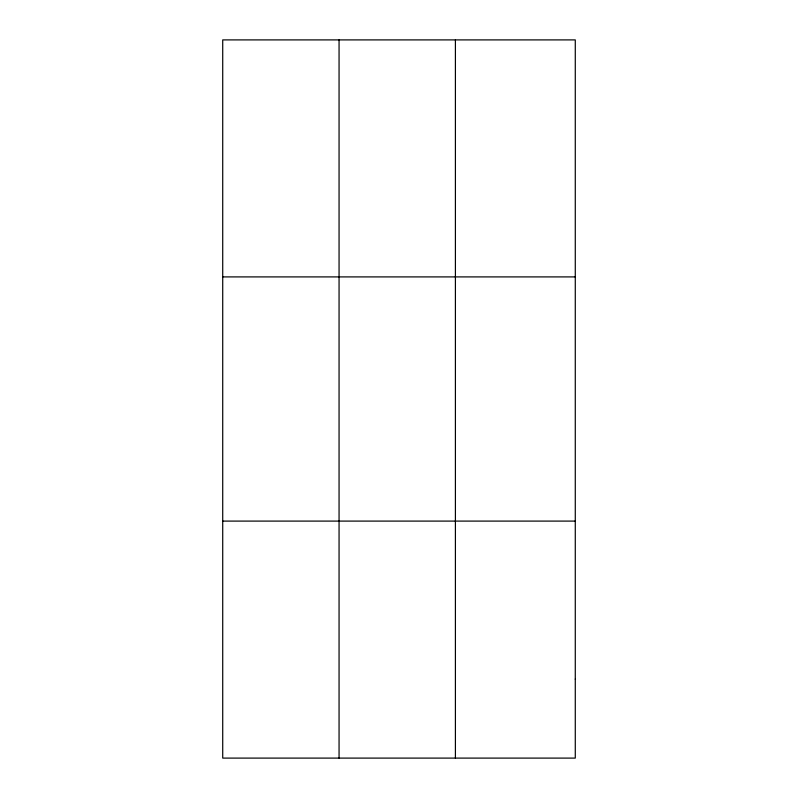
<?xml version="1.0" encoding="UTF-8"?>
<svg xmlns="http://www.w3.org/2000/svg" width="798" height="798" viewBox="0 0 798 798"><rect width="100%" height="100%" fill="white"/><g stroke="black" fill="none" stroke-linecap="round" stroke-linejoin="round"><path stroke-width="1.2" d="M339.06 758.1L339.06 39.9M455.409 758.1L455.409 39.9M222.722 276.906L575.278 276.906M222.722 521.094L575.278 521.094M575.278 679.098L575.278 758.1L222.722 758.1L222.722 39.9L575.278 39.9L575.278 679.098"/></g></svg>
